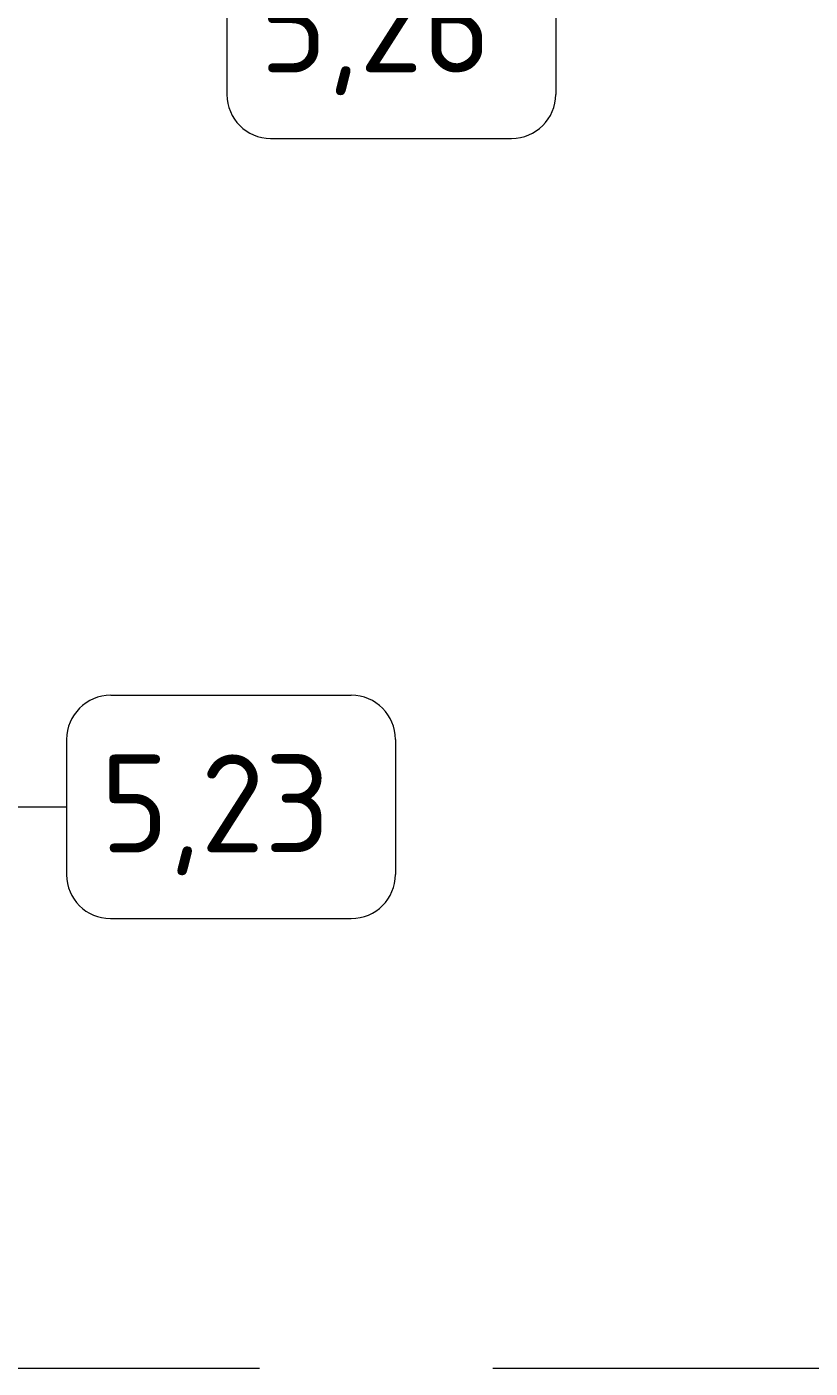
# Model space of a CAD drawing. Header units: millimetres. Extents: x 35092 to 251863, y -8553 to 29549.
# Drawn here: x 44987 to 46586, y 18150 to 20887 of the extents above; entities that cross this region are included whole.
import ezdxf

# ---------------------------------------------------------------- set-up
doc = ezdxf.new("R2010")
doc.units = ezdxf.units.MM
doc.linetypes.add('Осевая', pattern=[3175, 635, -476.25, 1587.5, -476.25])
doc.layers.add('I-FURN-IDEN', color=7, linetype='Continuous', lineweight=9)
doc.layers.add('Оси-2', color=7, linetype='Осевая', lineweight=9)
doc.styles.add('GOST Common', font='GOST_Common.ttf', dxfattribs={"height": 200})

# ---------------------------------------------------------------- blocks, each defined once
blk = doc.blocks.new('Марка_Мебель - В прямоуг_Balcon_Марка-25523697-План расстановки мебели и оборудования 2 этажа в осях 12-23')
at = {"layer": 'I-FURN-IDEN'}
for p, q in [((-2.455, 2.278), (2.455, 2.278)), ((-3.355, 1.378), (-3.355, -1.384)), ((3.355, 1.378), (3.355, -1.378)), ((-2.461, -2.278), (2.455, -2.278))]:
    blk.add_line(p, q, dxfattribs=at)
for centre, radius, start, end in [((-2.455, 1.378), 0.9, 90, 180), ((2.455, 1.378), 0.9, 0, 90), ((-2.461, -1.384), 0.893, 180, 270), ((2.455, -1.378), 0.9, 270, 0)]:
    blk.add_arc(centre, radius, start, end, dxfattribs=at)

msp = doc.modelspace()

# ---------------------------------------------------------------- linework, layer by layer
at = {"layer": 'I-FURN-IDEN'}
msp.add_line((44643.5, 19295.4), (45068.4, 19295.4), dxfattribs=at)
at = {"layer": 'Оси-2'}
msp.add_line((38477.2, 18150), (82200, 18150), dxfattribs=at)

# ---------------------------------------------------------------- block references
at = {"layer": 'I-FURN-IDEN', "xscale": 99.99999999999993, "yscale": 99.99999999999993, "zscale": 99.99999999999993}
for p in [(45730.9, 20887.5), (45403.9, 19295.4)]:
    msp.add_blockref('Марка_Мебель - В прямоуг_Balcon_Марка-25523697-План расстановки мебели и оборудования 2 этажа в осях 12-23', p, dxfattribs=at)

# ---------------------------------------------------------------- texts
at = {"layer": 'I-FURN-IDEN', "char_height": 200, "attachment_point": 1, "style": 'GOST Common'}
for s, insert, width in [('5,26', (45461.4, 20994.5), 617.299), ('5,23', (45137.9, 19402.5), 609.282)]:
    msp.add_mtext(s, dxfattribs=dict(at, insert=insert, width=width))

doc.saveas('drawing.dxf')
